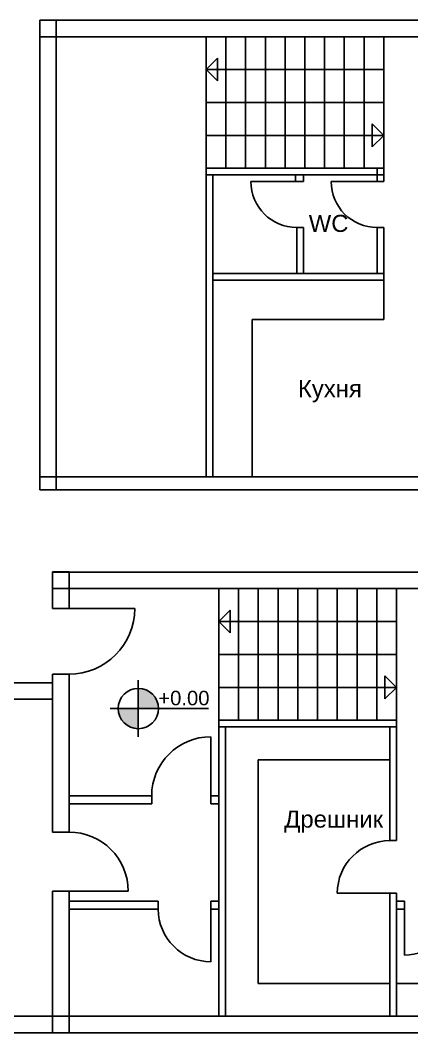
# Model space of a CAD drawing. Header units: metres. Extents: x 95 to 392, y -2185 to -1937.
# Drawn here: x 204.5 to 264, y -2090.9 to -1937 of the extents above; entities that cross this region are included whole.
import ezdxf

# ---------------------------------------------------------------- set-up
doc = ezdxf.new("R2010")
doc.units = ezdxf.units.M
doc.header["$MEASUREMENT"] = 0
doc.layers.add('NADPISI', color=191, linetype='Continuous')
doc.layers.add('steni1', color=6, linetype='Continuous')
doc.styles.get("Standard").update_dxf_attribs({"font": 'arial.ttf'})

msp = doc.modelspace()

# ---------------------------------------------------------------- hatches: boundary and pattern name
at = {"layer": 'NADPISI'}
h = msp.add_hatch(color=256, dxfattribs=at)
h.dxf.hatch_style = 1
h.paths.add_polyline_path([(222.47, -2038.57), (222.47, -2041.63), (225.52, -2041.63, 0.414214)])
h.paths.add_polyline_path([(219.41, -2041.63, 0.414214), (222.47, -2044.69), (222.47, -2041.63)])

# ---------------------------------------------------------------- linework, layer by layer
for p, q in [((222.47, -2045.92), (222.47, -2037.33)), ((233.14, -2041.63), (218.17, -2041.63))]:
    msp.add_line(p, q, dxfattribs=at)
msp.add_circle((222.47, -2041.63), 3.06, dxfattribs=at)
at = {"layer": 'steni1'}
for p, q in [((207.51, -1937.02), (357.51, -1937.02)), ((207.51, -1937.02), (207.51, -2008.39)), ((210.01, -1937.02), (210.01, -2008.39)), ((207.51, -1939.52), (357.51, -1939.52)), ((232.77, -1959.52), (232.77, -1939.52)), ((232.77, -1949.52), (232.77, -1939.52)), ((235.77, -1953.52), (235.77, -1939.52)), ((238.77, -1953.52), (238.77, -1939.52)), ((241.77, -1953.52), (241.77, -1939.52)), ((244.77, -1953.52), (244.77, -1939.52)), ((247.77, -1953.52), (247.77, -1939.52)), ((250.77, -1953.52), (250.77, -1939.52)), ((253.77, -1953.52), (253.77, -1939.52)), ((256.77, -1953.52), (256.77, -1939.52)), ((259.77, -1959.52), (259.77, -1939.52)), ((259.77, -1953.52), (259.77, -1939.52)), ((234.48, -1942.8), (232.77, -1944.52)), ((234.48, -1946.23), (234.48, -1942.8)), ((259.77, -1944.52), (232.77, -1944.52)), ((232.77, -1944.52), (234.48, -1946.23)), ((259.77, -1949.52), (232.77, -1949.52)), ((259.77, -1949.52), (259.77, -1959.52)), ((259.77, -1959.52), (259.77, -1949.52)), ((258.02, -1956.27), (258.02, -1952.77)), ((258.02, -1952.77), (259.77, -1954.52)), ((235.77, -1959.52), (235.77, -1953.52)), ((238.77, -1959.52), (238.77, -1953.52)), ((241.77, -1959.52), (241.77, -1953.52)), ((244.77, -1959.52), (244.77, -1953.52)), ((247.77, -1959.52), (247.77, -1953.52)), ((250.77, -1959.52), (250.77, -1953.52)), ((253.77, -1959.52), (253.77, -1953.52)), ((256.77, -1959.52), (256.77, -1953.52)), ((259.77, -1955.52), (259.77, -1953.52)), ((232.77, -1954.52), (259.77, -1954.52)), ((232.77, -1959.52), (232.77, -1955.52)), ((259.77, -1954.52), (258.02, -1956.27)), ((259.77, -1959.52), (232.77, -1959.52)), ((232.77, -1959.52), (232.77, -1960.52)), ((259.77, -1960.52), (232.77, -1960.52)), ((232.77, -1960.52), (232.77, -1976.52)), ((233.77, -1976.52), (233.77, -1960.52)), ((246.37, -1961.52), (246.37, -1960.52)), ((247.57, -1961.52), (247.57, -1960.52)), ((258.77, -1959.52), (258.77, -1961.52)), ((258.77, -1960.52), (258.77, -1961.52)), ((259.77, -1959.52), (259.77, -1961.52)), ((247.57, -1961.52), (239.57, -1961.52)), ((259.77, -1961.52), (251.77, -1961.52)), ((246.57, -1968.52), (247.57, -1968.52)), ((246.57, -1968.52), (246.57, -1975.52)), ((247.57, -1975.52), (247.57, -1968.52)), ((258.77, -1968.52), (258.77, -1975.52)), ((258.77, -1968.52), (259.77, -1968.52)), ((259.77, -1968.52), (259.77, -1980.52)), ((259.77, -1975.52), (233.77, -1975.52)), ((259.77, -1975.52), (259.77, -1976.52)), ((232.77, -1976.52), (232.77, -2006.39)), ((259.77, -1976.52), (233.77, -1976.52)), ((233.77, -1976.52), (233.77, -2006.39)), ((259.77, -1982.52), (259.77, -1976.52)), ((239.77, -1982.52), (239.77, -2006.39)), ((239.77, -1982.52), (259.77, -1982.52)), ((357.51, -2006.39), (207.51, -2006.39)), ((357.51, -2008.39), (207.51, -2008.39)), ((209.44, -2023.36), (209.44, -2020.86)), ((209.44, -2020.86), (211.94, -2020.86)), ((209.44, -2020.91), (309.44, -2020.91)), ((209.44, -2020.91), (224.44, -2020.91)), ((211.94, -2020.86), (211.94, -2026.41)), ((209.44, -2026.41), (209.44, -2022.11)), ((211.94, -2023.36), (209.44, -2023.36)), ((211.94, -2023.41), (309.44, -2023.41)), ((211.94, -2023.41), (211.94, -2026.41)), ((234.7, -2043.41), (234.7, -2023.41)), ((234.7, -2033.41), (234.7, -2023.41)), ((237.7, -2037.41), (237.7, -2023.41)), ((240.7, -2037.41), (240.7, -2023.41)), ((243.7, -2037.41), (243.7, -2023.41)), ((246.7, -2037.41), (246.7, -2023.41)), ((249.7, -2037.41), (249.7, -2023.41)), ((252.7, -2037.41), (252.7, -2023.41)), ((255.7, -2037.41), (255.7, -2023.41)), ((258.7, -2037.41), (258.7, -2023.41)), ((261.7, -2043.41), (261.7, -2023.41)), ((261.7, -2037.41), (261.7, -2023.41)), ((209.44, -2026.41), (221.94, -2026.41)), ((236.42, -2026.69), (234.7, -2028.41)), ((236.42, -2030.12), (236.42, -2026.69)), ((261.7, -2028.41), (234.7, -2028.41)), ((234.7, -2028.41), (236.42, -2030.12)), ((261.7, -2033.41), (234.7, -2033.41)), ((261.7, -2033.41), (261.7, -2043.41)), ((261.7, -2044.41), (261.7, -2033.41)), ((209.44, -2060.41), (209.44, -2036.41)), ((211.94, -2036.41), (209.44, -2036.41)), ((211.94, -2036.41), (211.94, -2060.41)), ((237.7, -2043.41), (237.7, -2037.41)), ((240.7, -2043.41), (240.7, -2037.41)), ((243.7, -2043.41), (243.7, -2037.41)), ((246.7, -2043.41), (246.7, -2037.41)), ((249.7, -2043.41), (249.7, -2037.41)), ((252.7, -2043.41), (252.7, -2037.41)), ((255.7, -2043.41), (255.7, -2037.41)), ((258.7, -2043.41), (258.7, -2037.41)), ((259.95, -2040.16), (259.95, -2036.66)), ((259.95, -2036.66), (261.7, -2038.41)), ((261.7, -2039.41), (261.7, -2037.41)), ((149.44, -2037.7), (209.44, -2037.7)), ((234.7, -2038.41), (261.7, -2038.41)), ((261.7, -2038.41), (259.95, -2040.16)), ((149.44, -2040.2), (209.44, -2040.2)), ((234.7, -2043.41), (234.7, -2039.41)), ((261.7, -2043.41), (234.7, -2043.41)), ((234.7, -2043.41), (234.7, -2044.41)), ((261.7, -2044.41), (234.7, -2044.41)), ((234.7, -2044.41), (234.7, -2055.91)), ((235.7, -2044.41), (235.7, -2055.91)), ((260.7, -2044.41), (260.7, -2061.71)), ((260.7, -2044.41), (260.7, -2049.41)), ((261.7, -2044.41), (261.7, -2061.71)), ((233.5, -2056.11), (233.5, -2045.91)), ((260.7, -2049.41), (240.7, -2049.41)), ((240.7, -2049.41), (240.7, -2083.41)), ((224.5, -2054.91), (211.94, -2054.91)), ((224.5, -2054.91), (224.5, -2056.11)), ((234.7, -2054.91), (233.5, -2054.91)), ((234.7, -2054.91), (233.5, -2054.91)), ((234.7, -2055.91), (234.7, -2088.41)), ((235.7, -2055.91), (235.7, -2088.41)), ((224.5, -2056.11), (211.94, -2056.11)), ((234.7, -2056.11), (233.5, -2056.11)), ((209.44, -2058.41), (209.44, -2060.41)), ((209.44, -2060.41), (211.94, -2060.41)), ((260.7, -2061.71), (261.7, -2061.71)), ((209.44, -2088.41), (209.44, -2069.41)), ((211.94, -2069.41), (209.44, -2069.41)), ((211.94, -2069.41), (211.94, -2090.91)), ((211.94, -2069.41), (220.94, -2069.41)), ((260.7, -2069.71), (252.7, -2069.71)), ((260.7, -2069.71), (260.7, -2088.41)), ((261.7, -2069.71), (260.7, -2069.71)), ((261.7, -2069.71), (261.7, -2088.41)), ((261.7, -2070.91), (261.7, -2069.71)), ((225.5, -2070.91), (211.94, -2070.91)), ((225.5, -2072.11), (225.5, -2070.91)), ((234.7, -2070.91), (233.5, -2070.91)), ((233.5, -2070.91), (233.5, -2080.11)), ((235.7, -2072.11), (235.7, -2070.91)), ((262.9, -2070.91), (261.7, -2070.91)), ((262.9, -2070.91), (262.9, -2079.11)), ((225.5, -2072.11), (211.94, -2072.11)), ((234.7, -2072.11), (233.5, -2072.11)), ((235.7, -2088.41), (235.7, -2072.11)), ((262.9, -2072.11), (261.7, -2072.11)), ((261.7, -2072.11), (262.9, -2072.11)), ((240.7, -2083.41), (260.7, -2083.41)), ((261.7, -2083.41), (270.7, -2083.41)), ((209.44, -2088.41), (149.44, -2088.41)), ((209.44, -2090.91), (209.44, -2088.41)), ((209.44, -2088.41), (211.94, -2088.41)), ((367.7, -2088.41), (209.44, -2088.41)), ((211.94, -2088.41), (211.94, -2090.91)), ((209.44, -2090.91), (149.44, -2090.91)), ((370.2, -2090.91), (209.44, -2090.91))]:
    msp.add_line(p, q, dxfattribs=at)
for centre, radius, start, end in [((246.57, -1961.52), 7, 180, 270), ((258.77, -1961.52), 7, 180, 270), ((211.94, -2026.41), 10, 270, 0), ((233.5, -2054.91), 9, 90, 180), ((211.94, -2069.41), 9, 0, 90), ((260.7, -2069.71), 8, 90, 180), ((233.5, -2072.11), 8, 180, 270), ((262.9, -2072.11), 7, 270, 0)]:
    msp.add_arc(centre, radius, start, end, dxfattribs=at)

# ---------------------------------------------------------------- texts
at = {"layer": 'NADPISI'}
msp.add_text('+0.00', height=2.2, dxfattribs=at).set_placement((225.51, -2041.13))
at = {"layer": 'steni1'}
for s, p in [('WC', (248.36, -1969.19)), ('Кухня', (246.72, -1994.31)), ('Дрешник', (244.64, -2059.73))]:
    msp.add_text(s, height=2.598, dxfattribs=at).set_placement(p)

doc.saveas('drawing.dxf')
